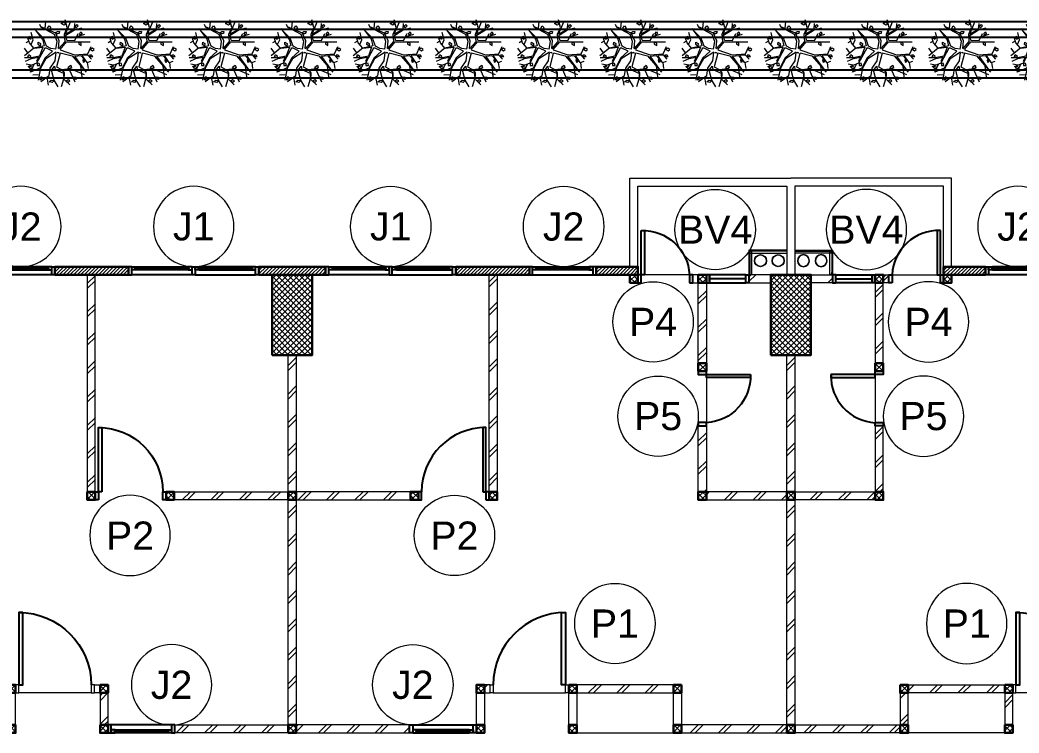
# Model space of a CAD drawing. Header units: millimetres. Extents: x -108 to 351, y -17 to 192.
# Drawn here: x 173.59 to 186.01, y 7.9 to 16.76 of the extents above; entities that cross this region are included whole.
import ezdxf
from ezdxf.enums import TextEntityAlignment as Align

# ---------------------------------------------------------------- set-up
doc = ezdxf.new("R2010")
doc.units = ezdxf.units.MM
for name, color, linetype, lineweight in [('ars', 11, 'Continuous', 0), ('KACA', 151, 'Continuous', 5), ('KOL', 1, 'Continuous', 30), ('KOLOM', 4, 'Continuous', 9), ('lan', 7, 'Continuous', 15), ('NOT', 7, 'Continuous', 20), ('POHON', 62, 'Continuous', 5), ('tem', 5, 'Continuous', 20)]:
    doc.layers.add(name, color=color, linetype=linetype, lineweight=lineweight)
doc.layers.add('Kusen', color=30, linetype='Continuous')
doc.styles.add('ATTR', font='romans.shx', dxfattribs={"width": 0.8, "height": 0.56})
doc.styles.add('S', font='simplex', dxfattribs={"width": 0.75})
doc.styles.get("Standard").update_dxf_attribs({"font": 'arial.ttf'})
pattern_1 = [(225, (18.8672, 56.57964), (0.1767767, -0.1767767), []), (225, (18.8047, 56.57964), (0.1767767, -0.1767767), [])]
pattern_2 = [(225, (18.8672, 56.584), (0.1767767, -0.1767767), []), (225, (18.8047, 56.584), (0.1767767, -0.1767767), [])]
pattern_3 = [(45, (516.94594, -325.874947), (-0.0220970869, 0.0220970869), [])]
pattern_4 = [(225, (31.2672, 56.57964), (0.1767767, -0.1767767), []), (225, (31.2047, 56.57964), (0.1767767, -0.1767767), [])]
pattern_5 = [(225, (31.26737, 56.57964), (0.1767767, -0.1767767), []), (225, (31.20487, 56.57964), (0.1767767, -0.1767767), [])]
pattern_6 = [(225, (31.26737, 56.57964), (0.1767767, -0.1767767), []), (225, (31.20487, 56.57964), (0.1767767, -0.1767767), [])]
pattern_7 = [(225, (31.2672, 56.584), (0.1767767, -0.1767767), []), (225, (31.2047, 56.584), (0.1767767, -0.1767767), [])]
pattern_8 = [(225, (31.27105, 56.584), (0.1767767, -0.1767767), []), (225, (31.20855, 56.584), (0.1767767, -0.1767767), [])]

# ---------------------------------------------------------------- blocks, each defined once
blk = doc.blocks.new('k2')
at = {"layer": 'ars'}
h = blk.add_hatch(dxfattribs=at)
h.set_pattern_fill('_USER', color=256, scale=0.05, angle=45, double=1, pattern_type=0)
h.set_pattern_definition([(45, (0, -5), (-0.03535534, 0.03535534), []), (135, (0, -5), (-0.03535534, -0.03535534), [])])
h.paths.add_polyline_path([(-0.25, -0.5), (0.25, -0.5), (0.25, 0.5), (-0.25, 0.5)])
at = {"layer": 'KOL'}
blk.add_lwpolyline([(-0.25, -0.5), (0.25, -0.5), (0.25, 0.5), (-0.25, 0.5)], close=True, dxfattribs=at)
blk = doc.blocks.new('bola-3')
at = {"layer": 'POHON'}
for p, q in [((-0.799, 1.609), (-0.703, 2.138)), ((-0.045, 2.245), (-0.318, 1.803)), ((0.177, 2.226), (0.328, 1.732)), ((0.387, 1.789), (0.731, 2.125)), ((-1.308, 1.468), (-1.721, 1.485)), ((-1.212, 1.009), (-1.377, 1.803)), ((-1.198, 1.908), (-0.648, 1.503)), ((-0.648, 1.503), (-0.566, 1.009)), ((-0.318, 1.803), (-0.469, 1.238)), ((-0.249, 1.097), (0.301, 1.344)), ((0.37, 1.327), (0.26, 1.203)), ((0.315, 1.344), (0.328, 1.767)), ((0.356, 1.785), (0.37, 1.327)), ((0.686, 1.115), (1.057, 1.926)), ((0.755, 1.044), (1.69, 1.432)), ((1.553, 1.591), (1.47, 0.886)), ((-1.831, 0.815), (-2.161, 0.745)), ((-1.473, 0.674), (-2.065, 0.939)), ((-1.253, 1.009), (-1.872, 1.291)), ((-1.872, 1.274), (-1.625, 0.762)), ((-0.937, -0.313), (-1.473, 0.674)), ((-0.923, 0.357), (-1.253, 1.009)), ((-0.868, 0.392), (-1.212, 1.009)), ((-0.566, 1.009), (-0.236, 0.533)), ((-0.469, 1.238), (-0.442, 1.097)), ((-0.442, 1.097), (-0.277, 0.886)), ((-0.277, 0.886), (-0.249, 1.097)), ((-0.153, 0.921), (0.177, 1.115)), ((0.081, 0.022), (-0.153, 0.921)), ((0.177, 1.115), (0.755, 1.044)), ((0.273, 1.203), (0.686, 1.115)), ((0.879, 0.198), (1.814, 1.274)), ((1.814, 1.256), (1.057, 0.216)), ((1.883, 0.639), (1.938, 1.044)), ((-1.652, -0.313), (-2.285, 0.198)), ((-1.845, 0.339), (-2.271, 0.322)), ((-2.051, 0.004), (-2.271, -0.313)), ((-2.202, 0.551), (-1.817, 0.374)), ((-1.281, 0.216), (-1.845, 0.339)), ((-1.817, 0.374), (-1.35, 0.286)), ((-1.363, 0.339), (-1.473, 0.568)), ((-1.35, 0.286), (-1.363, 0.339)), ((-1.061, -0.366), (-1.281, 0.216)), ((-0.414, -0.102), (-0.923, 0.357)), ((-0.167, -0.049), (-0.868, 0.392)), ((-0.236, 0.533), (-0.167, -0.031)), ((0.081, -0.207), (1.044, 0.128)), ((0.095, 0.004), (0.879, 0.198)), ((1.044, 0.128), (1.924, 0.075)), ((1.057, 0.216), (1.456, 0.18)), ((1.456, 0.18), (1.869, 0.639)), ((1.869, 0.639), (1.553, 0.18)), ((1.553, 0.163), (1.91, 0.128)), ((1.883, 0.639), (2.13, 0.551)), ((1.91, 0.128), (2.158, 0.41)), ((1.924, 0.075), (2.144, -0.419)), ((-1.652, -0.313), (-1.955, -0.666)), ((-1.845, -0.56), (-1.707, -0.86)), ((-0.978, -0.472), (-1.652, -0.313)), ((-1.639, -0.313), (-1.061, -0.366)), ((-1.088, -0.913), (-0.978, -0.472)), ((-0.813, -0.454), (-1.006, -0.966)), ((-0.827, -0.313), (-0.937, -0.313)), ((-0.414, -0.119), (-0.827, -0.313)), ((-0.524, -0.278), (-0.813, -0.454)), ((-0.194, -0.243), (-0.524, -0.278)), ((-0.194, -0.243), (-0.112, -0.754)), ((-0.015, -0.26), (0.411, -0.754)), ((-0.015, -0.278), (0.026, -0.807)), ((0.081, -0.225), (0.507, -0.736)), ((-1.996, -0.772), (-2.189, -0.666)), ((-1.955, -0.666), (-2.051, -0.983)), ((-1.707, -0.86), (-1.831, -1.354)), ((-1.625, -1.618), (-1.102, -0.913)), ((-1.006, -0.966), (-1.625, -1.6)), ((-0.277, -1.213), (-1.185, -1.706)), ((-0.208, -1.301), (-1.185, -1.724)), ((-0.112, -0.754), (-0.277, -1.213)), ((0.026, -0.807), (-0.208, -1.301)), ((0.411, -0.754), (0.37, -1.248)), ((0.37, -1.248), (0.562, -1.671)), ((0.438, -1.248), (0.782, -2.059)), ((0.452, -1.265), (1.03, -1.565)), ((0.521, -0.842), (0.466, -1.177)), ((0.466, -1.177), (1.03, -1.53)), ((0.507, -0.736), (2.075, -0.736)), ((0.521, -0.842), (1.057, -0.825)), ((1.057, -0.825), (1.291, -1.283)), ((1.195, -1.089), (1.731, -1.248)), ((-1.185, -1.724), (-1.253, -1.883)), ((-0.896, -1.618), (-0.854, -2.077)), ((0.562, -1.671), (0.425, -2.182)), ((1.03, -1.53), (1.539, -1.653)), ((1.03, -1.565), (1.057, -1.936))]:
    blk.add_line(p, q, dxfattribs=at)
for points in [[(-1.226, 1.803), (-1.267, 1.662), (-1.143, 1.573), (-1.102, 1.715)], [(-0.435, 1.966), (-0.641, 1.913), (-0.504, 1.807), (-0.311, 1.842)], [(0.49, 1.882), (0.641, 1.953), (0.738, 1.864), (0.614, 1.794)], [(1.155, 1.778), (1.001, 1.734), (1.001, 1.602), (1.155, 1.624)], [(-1.735, 1.009), (-1.886, 1.062), (-1.982, 0.956), (-1.845, 0.903)], [(-1.441, 0.676), (-1.441, 0.831), (-1.269, 0.831), (-1.303, 0.698)], [(0.691, 1.051), (0.622, 0.941), (0.794, 0.809), (0.846, 0.963)], [(-1.9, 0.322), (-2.051, 0.251), (-1.996, 0.11), (-1.872, 0.198)], [(-0.002, 0.022), (-0.07, 0.004), (-0.084, -0.049), (-0.029, -0.031)], [(1.671, 0.412), (1.585, 0.478), (1.62, 0.61), (1.706, 0.588)], [(2.034, 0.163), (2.075, 0.251), (2.254, 0.251), (2.171, 0.145)], [(-1.236, -0.454), (-1.374, -0.543), (-1.36, -0.719), (-1.222, -0.613)], [(1.319, -0.706), (1.319, -0.582), (1.484, -0.494), (1.484, -0.635)], [(2.099, -0.225), (2.237, -0.137), (2.347, -0.225), (2.223, -0.313)], [(-1.872, -0.878), (-1.982, -0.983), (-1.941, -1.107), (-1.831, -1.036)], [(-0.167, -1.261), (-0.167, -1.367), (-0.098, -1.42), (0.04, -1.42), (0.012, -1.279), (-0.07, -1.261)], [(1.43, -1.175), (1.379, -1.285), (1.482, -1.396), (1.534, -1.285)], [(-0.667, -1.528), (-0.753, -1.638), (-0.65, -1.792), (-0.53, -1.66)], [(0.485, -1.924), (0.347, -1.836), (0.158, -1.947), (0.33, -2.035)], [(1.069, -1.748), (1.173, -1.682), (1.293, -1.792), (1.19, -1.858)]]:
    blk.add_lwpolyline(points, close=True, dxfattribs=at)
at = {"layer": 'POHON', "style": 'ATTR', "width": 0.8, "flags": 9}
blk.add_attdef('ESTCODE', (-0.07, 0.004), '', height=0.00000926, dxfattribs=at)
blk = doc.blocks.new('T. J1')
at = {"layer": 'Kusen'}
for p, q in [((-0.019, 0), (-0.769, 0)), ((-0.719, 0.1), (-0.069, 0.1)), ((-0.069, 0.06), (-0.719, 0.06)), ((0.021, 0), (0.771, 0)), ((0.721, 0.1), (0.071, 0.1)), ((0.071, 0.06), (0.721, 0.06))]:
    blk.add_line(p, q, dxfattribs=at)
for points in [[(-0.809, 0), (-0.769, 0), (-0.769, 0.1), (-0.809, 0.1)], [(-0.019, 0), (0.021, 0), (0.021, 0.1), (-0.019, 0.1)], [(0.811, 0), (0.771, 0), (0.771, 0.1), (0.811, 0.1)]]:
    blk.add_lwpolyline(points, close=True, dxfattribs=at)
for points in [[(-0.719, 0.077), (-0.719, 0.06), (-0.769, 0.06), (-0.769, 0.1), (-0.719, 0.1), (-0.719, 0.082), (-0.729, 0.082), (-0.729, 0.077), (-0.719, 0.077)], [(-0.069, 0.077), (-0.069, 0.06), (-0.019, 0.06), (-0.019, 0.1), (-0.069, 0.1), (-0.069, 0.082), (-0.059, 0.082), (-0.059, 0.077), (-0.069, 0.077)], [(0.071, 0.077), (0.071, 0.06), (0.021, 0.06), (0.021, 0.1), (0.071, 0.1), (0.071, 0.082), (0.061, 0.082), (0.061, 0.077), (0.071, 0.077)], [(0.721, 0.077), (0.721, 0.06), (0.771, 0.06), (0.771, 0.1), (0.721, 0.1), (0.721, 0.082), (0.731, 0.082), (0.731, 0.077), (0.721, 0.077)]]:
    blk.add_lwpolyline(points, dxfattribs=at)
at = {"layer": 'Kusen', "color": 141}
for points in [[(-0.729, 0.077), (-0.059, 0.077), (-0.059, 0.082), (-0.729, 0.082)], [(0.731, 0.077), (0.061, 0.077), (0.061, 0.082), (0.731, 0.082)]]:
    blk.add_lwpolyline(points, close=True, dxfattribs=at)
blk = doc.blocks.new('T. J2')
at = {"layer": 'KACA', "color": 141}
blk.add_lwpolyline([(-0.379, 0.077), (0.291, 0.077), (0.291, 0.082), (-0.379, 0.082)], close=True, dxfattribs=at)
at = {"layer": 'Kusen'}
for p, q in [((-0.419, 0), (0.331, 0)), ((-0.369, 0.1), (0.281, 0.1)), ((0.281, 0.06), (-0.369, 0.06))]:
    blk.add_line(p, q, dxfattribs=at)
for points in [[(-0.459, 0), (-0.419, 0), (-0.419, 0.1), (-0.459, 0.1)], [(0.331, 0), (0.371, 0), (0.371, 0.1), (0.331, 0.1)]]:
    blk.add_lwpolyline(points, close=True, dxfattribs=at)
for points in [[(-0.369, 0.077), (-0.369, 0.06), (-0.419, 0.06), (-0.419, 0.1), (-0.369, 0.1), (-0.369, 0.082), (-0.379, 0.082), (-0.379, 0.077), (-0.369, 0.077)], [(0.281, 0.077), (0.281, 0.06), (0.331, 0.06), (0.331, 0.1), (0.281, 0.1), (0.281, 0.082), (0.291, 0.082), (0.291, 0.077), (0.281, 0.077)]]:
    blk.add_lwpolyline(points, dxfattribs=at)
blk = doc.blocks.new('P.80')
at = {"layer": 'Kusen'}
for points in [[(-69.809, -74.837), (-69.769, -74.837), (-69.769, -74.037), (-69.809, -74.037)], [(-70.609, -74.937), (-70.569, -74.937), (-70.569, -74.837), (-70.609, -74.837)], [(-69.769, -74.937), (-69.729, -74.937), (-69.729, -74.837), (-69.769, -74.837)]]:
    blk.add_lwpolyline(points, close=True, dxfattribs=at)
blk.add_arc((-69.769, -74.837), 0.8, 90, 180, dxfattribs=at)
blk = doc.blocks.new('K 10.10')
at = {"layer": 'ars'}
h = blk.add_hatch(dxfattribs=at)
h.set_pattern_fill('_USER', color=256, scale=0.05, angle=45, double=1, pattern_type=0)
h.set_pattern_definition([(45, (0, 0), (-0.035355339, 0.035355339), []), (135, (0, 0), (-0.035355339, -0.035355339), [])])
h.paths.add_polyline_path([(1560.538, 1380.407), (1560.638, 1380.407), (1560.638, 1380.507), (1560.538, 1380.507)])
at = {"layer": 'KOL'}
blk.add_lwpolyline([(1560.538, 1380.407), (1560.638, 1380.407), (1560.638, 1380.507), (1560.538, 1380.507)], close=True, dxfattribs=at)
blk = doc.blocks.new('P-90')
at = {"layer": 'Kusen'}
blk.add_lwpolyline([(374.691, -21.598), (374.741, -21.598), (374.741, -22.498), (374.691, -22.498)], close=True, dxfattribs=at)
at = {"layer": 'Kusen', "lineweight": 9}
for points in [[(373.801, -22.498), (373.841, -22.498), (373.841, -22.598), (373.801, -22.598)], [(374.741, -22.498), (374.781, -22.498), (374.781, -22.598), (374.741, -22.598)]]:
    blk.add_lwpolyline(points, close=True, dxfattribs=at)
at = {"layer": 'Kusen'}
blk.add_arc((374.741, -22.498), 0.9, 90, 180, dxfattribs=at)
blk = doc.blocks.new('P.60')
at = {"layer": 'Kusen'}
for points in [[(1472.835, 997.535), (1472.875, 997.535), (1472.875, 997.435), (1472.835, 997.435)], [(1473.475, 997.535), (1473.515, 997.535), (1473.515, 997.435), (1473.475, 997.435)], [(1472.875, 996.885), (1472.915, 996.885), (1472.915, 997.435), (1472.875, 997.435)]]:
    blk.add_lwpolyline(points, close=True, dxfattribs=at)
blk.add_arc((1472.895, 997.466), 0.581, 268.0266, 356.9943, dxfattribs=at)
blk = doc.blocks.new('BV')
at = {"layer": 'Kusen'}
for points in [[(-0.225, 0.1), (-0.265, 0.1), (-0.265, 0), (-0.225, 0)], [(-0.225, 0.1), (-0.265, 0.1), (-0.265, 0), (-0.225, 0)], [(0.225, 0.1), (-0.225, 0.1), (-0.225, 0), (0.225, 0)], [(0.225, 0.1), (0.265, 0.1), (0.265, 0), (0.225, 0)]]:
    blk.add_lwpolyline(points, close=True, dxfattribs=at)
at = {"layer": 'Kusen', "color": 141}
blk.add_lwpolyline([(0.225, 0.05), (-0.225, 0.05)], dxfattribs=at)
blk = doc.blocks.new('1-typikal-1a')
at = {"layer": 'ars'}
for points in [[(6.15, 0.455), (5.68, 0.455), (5.68, 0.15)], [(6.15, 0.445), (5.69, 0.445), (5.69, 0.15)], [(5.715, 0.445), (5.69, 0.445), (5.69, 0.419), (5.692, 0.419), (5.692, 0.443), (5.715, 0.443), (5.715, 0.445)], [(5.69, 0.419), (6.15, 0.419)], [(5.715, 0.152), (5.715, 0.443)], [(5.715, 0.15), (5.69, 0.15), (5.69, 0.179), (5.692, 0.179), (5.692, 0.152), (5.715, 0.152), (5.715, 0.15)]]:
    blk.add_lwpolyline(points, dxfattribs=at)
for centre, radius in [((5.823, 0.325), 0.075), ((5.823, 0.325), 0.071), ((6.043, 0.325), 0.075), ((6.043, 0.325), 0.071)]:
    blk.add_circle(centre, radius, dxfattribs=at)
at = {"layer": 'KOL'}
for points in [[(2.035, 0.15), (2.95, 0.15), (2.95, 0.25), (2.035, 0.25)], [(3.78, 0.15), (4.3, 0.15), (4.3, 0.25), (3.78, 0.25)]]:
    blk.add_lwpolyline(points, close=True, dxfattribs=at)
at = {"layer": 'lan'}
for p, q in [((4.2, 0.25), (4.2, 1.35)), ((4.2, 1.35), (6.2, 1.35)), ((4.3, 0.25), (4.3, 1.25)), ((4.3, 1.25), (6.15, 1.25)), ((6.15, 1.25), (6.15, 0.15)), ((4.94, 0.15), (4.38, 0.15)), ((5.15, -1.13), (5.15, -1.69)), ((2.5, -5.05), (3.4, -5.05)), ((3.544, -5.55), (4.744, -5.55))]:
    blk.add_line(p, q, dxfattribs=at)
at = {"layer": 'tem', "ltscale": 2}
blk.add_lwpolyline([(2.549, -2.55), (2.449, -2.55), (2.449, 0.15), (2.549, 0.15)], close=True, dxfattribs=at)
at = {"layer": 'tem'}
for points in [[(4.98, 0.05), (5.05, 0.05), (5.05, 0.15), (4.98, 0.15)], [(5.68, 0.05), (5.95, 0.05), (5.95, 0.15), (5.68, 0.15)], [(5.05, -0.95), (5.05, 0.05), (5.15, 0.05), (5.15, -0.95)], [(5.05, -2.55), (5.05, -1.73), (5.15, -1.73), (5.15, -2.55)], [(0.05, -2.65), (1.469, -2.65), (1.469, -2.55), (0.05, -2.55)], [(5.15, -2.65), (6.15, -2.65), (6.15, -2.55), (5.15, -2.55)], [(2.39, -5.05), (2.46, -5.05), (2.46, -4.95), (2.39, -4.95)], [(3.54, -5.05), (4.74, -5.05), (4.74, -4.95), (3.54, -4.95)], [(2.29, -5.45), (2.29, -5.05), (2.39, -5.05), (2.39, -5.45)], [(3.44, -5.45), (3.44, -5.05), (3.54, -5.05), (3.54, -5.45)], [(4.74, -5.45), (4.74, -5.05), (4.84, -5.05), (4.84, -5.45)], [(0.05, -5.55), (1.46, -5.55), (1.46, -5.45), (0.05, -5.45)], [(4.84, -5.55), (6.15, -5.55), (6.15, -5.45), (4.84, -5.45)]]:
    blk.add_lwpolyline(points, close=True, dxfattribs=at)
blk.add_blockref('BV', (5.415, 0.05))
at = {"layer": 'KOLOM', "extrusion": (0, 0, -1), "xscale": -1, "zscale": -1, "rotation": 180}
for p in [(-1564.838, 1380.557), (-1565.688, 1380.557), (-1565.688, 1379.457), (-1562.107, 1377.857), (-1563.087, 1377.857), (-1565.688, 1377.857), (-1562.928, 1375.456), (-1564.078, 1375.456), (-1565.378, 1375.456), (-1562.928, 1374.957), (-1564.078, 1374.957), (-1565.378, 1374.957)]:
    blk.add_blockref('K 10.10', p, dxfattribs=at)
at = {"layer": 'Kusen', "xscale": -1}
for name, p, rotation in [('P.60', (-1468.535, 997.585), 180), ('P.60', (1002.585, 1471.785), 90), ('T. J2', (1.919, -5.45), 180)]:
    blk.add_blockref(name, p, dxfattribs=dict(at, rotation=rotation))
at = {"layer": 'Kusen'}
for name, p in [('T. J1', (1.224, 0.15)), ('T. J2', (3.409, 0.15)), ('P.80', (72.178, 72.287)), ('P-90', (-371.341, 17.547))]:
    blk.add_blockref(name, p, dxfattribs=at)
blk = doc.blocks.new('LANTAI-1')
at = {"layer": 'ars'}
h = blk.add_hatch(dxfattribs=at)
h.set_pattern_fill('ANSI31', color=256, scale=0.25, angle=180, style=0)
h.set_pattern_definition([(45, (504.54594, -325.874947), (-0.0220970869, 0.0220970869), [])])
h.paths.add_polyline_path([(16.832, 14.225), (15.907, 14.225), (15.907, 14.325), (16.832, 14.325)])
h = blk.add_hatch(dxfattribs=at)
h.set_pattern_fill('ANSI31', color=256, scale=0.25, angle=180, style=0)
h.set_pattern_definition([(45, (508.43094, -325.874947), (-0.0220970869, 0.0220970869), [])])
h.paths.add_polyline_path([(19.282, 14.225), (18.452, 14.225), (18.452, 14.325), (19.282, 14.325)])
h = blk.add_hatch(dxfattribs=at)
h.set_pattern_fill('ANSI31', color=256, scale=0.25, angle=180, style=0)
h.set_pattern_definition(pattern_3)
h.paths.add_polyline_path([(20.902, 14.225), (21.827, 14.225), (21.827, 14.325), (20.902, 14.325)])
h = blk.add_hatch(dxfattribs=at)
h.set_pattern_fill('ANSI31', color=256, scale=0.25, angle=180, style=0)
h.set_pattern_definition(pattern_3)
h.paths.add_polyline_path([(22.657, 14.225), (23.167, 14.225), (23.167, 14.325), (22.657, 14.325)])
h = blk.add_hatch(dxfattribs=at)
h.set_pattern_fill('ANSI31', color=256, scale=0.25, angle=180, style=0)
h.set_pattern_definition(pattern_3)
h.paths.add_polyline_path([(27.477, 14.225), (26.967, 14.225), (26.967, 14.325), (27.477, 14.325)])
h = blk.add_hatch(dxfattribs=at)
h.set_pattern_fill('TEMBOK', color=256, scale=0.25)
h.set_pattern_definition([(225, (16.36856, 55.47963), (0.1767767, -0.1767767), []), (225, (16.30606, 55.47963), (0.1767767, -0.1767767), [])])
h.paths.add_polyline_path([(16.319, 11.525), (16.419, 11.525), (16.419, 14.225), (16.319, 14.225)])
h = blk.add_hatch(dxfattribs=at)
h.set_pattern_fill('TEMBOK', color=256, scale=0.25)
h.set_pattern_definition([(225, (28.76856, 55.47963), (0.1767767, -0.1767767), []), (225, (28.70606, 55.47963), (0.1767767, -0.1767767), [])])
h.paths.add_polyline_path([(21.416, 11.525), (21.316, 11.525), (21.316, 14.225), (21.416, 14.225)])
h = blk.add_hatch(dxfattribs=at)
h.set_pattern_fill('TEMBOK', color=256, scale=0.25)
h.set_pattern_definition(pattern_4)
h.paths.add_polyline_path([(24.547, 14.125), (24.817, 14.125), (24.817, 14.225), (24.547, 14.225)])
h = blk.add_hatch(dxfattribs=at)
h.set_pattern_fill('TEMBOK', color=256, scale=0.25)
h.set_pattern_definition(pattern_4)
h.paths.add_polyline_path([(25.587, 14.125), (25.317, 14.125), (25.317, 14.225), (25.587, 14.225)])
h = blk.add_hatch(dxfattribs=at)
h.set_pattern_fill('ANSI32', color=256, scale=0.25, angle=180, style=0, double=1)
h.set_pattern_definition([(45, (26.29048, 1.5), (-0.06629126, 0.06629126), []), (45, (26.33467, 1.5), (-0.06629126, 0.06629126), [])])
h.paths.add_polyline_path([(26.287, 14.125), (26.217, 14.125), (26.217, 14.225), (26.287, 14.225)])
h = blk.add_hatch(dxfattribs=at)
h.set_pattern_fill('TEMBOK', color=256, scale=0.25)
h.set_pattern_definition(pattern_6)
h.paths.add_polyline_path([(23.917, 13.125), (23.917, 14.125), (24.017, 14.125), (24.017, 13.125)])
h = blk.add_hatch(dxfattribs=at)
h.set_pattern_fill('TEMBOK', color=256, scale=0.25)
h.set_pattern_definition(pattern_6)
h.paths.add_polyline_path([(26.217, 13.125), (26.217, 14.125), (26.117, 14.125), (26.117, 13.125)])
h = blk.add_hatch(dxfattribs=at)
h.set_pattern_fill('TEMBOK', color=256, scale=0.25)
h.set_pattern_definition(pattern_1)
h.paths.add_polyline_path([(18.817, 11.525), (18.917, 11.525), (18.917, 13.225), (18.817, 13.225)])
h = blk.add_hatch(dxfattribs=at)
h.set_pattern_fill('TEMBOK', color=256, scale=0.25)
h.set_pattern_definition([(225, (25.0672, 56.57964), (0.1767767, -0.1767767), []), (225, (25.0047, 56.57964), (0.1767767, -0.1767767), [])])
h.paths.add_polyline_path([(25.017, 11.525), (25.117, 11.525), (25.117, 13.225), (25.017, 13.225)])
h = blk.add_hatch(dxfattribs=at)
h.set_pattern_fill('TEMBOK', color=256, scale=0.25)
h.set_pattern_definition(pattern_5)
h.paths.add_polyline_path([(23.917, 11.525), (23.917, 12.345), (24.017, 12.345), (24.017, 11.525)])
h = blk.add_hatch(dxfattribs=at)
h.set_pattern_fill('TEMBOK', color=256, scale=0.25)
h.set_pattern_definition(pattern_5)
h.paths.add_polyline_path([(26.217, 11.525), (26.217, 12.345), (26.117, 12.345), (26.117, 11.525)])
h = blk.add_hatch(dxfattribs=at)
h.set_pattern_fill('TEMBOK', color=256, scale=0.25)
h.set_pattern_definition(pattern_1)
h.paths.add_polyline_path([(18.817, 11.425), (17.399, 11.425), (17.399, 11.525), (18.817, 11.525)])
h = blk.add_hatch(dxfattribs=at)
h.set_pattern_fill('TEMBOK', color=256, scale=0.25)
h.set_pattern_definition(pattern_4)
h.paths.add_polyline_path([(18.917, 11.425), (20.336, 11.425), (20.336, 11.525), (18.917, 11.525)])
h = blk.add_hatch(dxfattribs=at)
h.set_pattern_fill('TEMBOK', color=256, scale=0.25)
h.set_pattern_definition(pattern_4)
h.paths.add_polyline_path([(24.017, 11.425), (25.017, 11.425), (25.017, 11.525), (24.017, 11.525)])
h = blk.add_hatch(dxfattribs=at)
h.set_pattern_fill('TEMBOK', color=256, scale=0.25)
h.set_pattern_definition(pattern_4)
h.paths.add_polyline_path([(26.117, 11.425), (25.117, 11.425), (25.117, 11.525), (26.117, 11.525)])
h = blk.add_hatch(dxfattribs=at)
h.set_pattern_fill('TEMBOK', color=256, scale=0.25)
h.set_pattern_definition([(225, (18.8672, 58.27964), (0.1767767, -0.1767767), []), (225, (18.8047, 58.27964), (0.1767767, -0.1767767), [])])
h.paths.add_polyline_path([(18.817, 8.625), (18.917, 8.625), (18.917, 11.425), (18.817, 11.425)])
h = blk.add_hatch(dxfattribs=at)
h.set_pattern_fill('TEMBOK', color=256, scale=0.25)
h.set_pattern_definition([(225, (25.0672, 58.27964), (0.1767767, -0.1767767), []), (225, (25.0047, 58.27964), (0.1767767, -0.1767767), [])])
h.paths.add_polyline_path([(25.017, 8.625), (25.117, 8.625), (25.117, 11.425), (25.017, 11.425)])
h = blk.add_hatch(dxfattribs=at)
h.set_pattern_fill('TEMBOK', color=256, scale=0.25)
h.set_pattern_definition(pattern_7)
h.paths.add_polyline_path([(21.257, 9.024), (21.327, 9.024), (21.327, 9.124), (21.257, 9.124)])
h = blk.add_hatch(dxfattribs=at)
h.set_pattern_fill('TEMBOK', color=256, scale=0.25)
h.set_pattern_definition(pattern_8)
h.paths.add_polyline_path([(22.407, 9.024), (23.607, 9.024), (23.607, 9.124), (22.407, 9.124)])
h = blk.add_hatch(dxfattribs=at)
h.set_pattern_fill('TEMBOK', color=256, scale=0.25)
h.set_pattern_definition(pattern_8)
h.paths.add_polyline_path([(27.727, 9.024), (26.527, 9.024), (26.527, 9.124), (27.727, 9.124)])
h = blk.add_hatch(dxfattribs=at)
h.set_pattern_fill('TEMBOK', color=256, scale=0.25)
h.set_pattern_definition([(225, (18.87105, 56.584), (0.1767767, -0.1767767), []), (225, (18.80855, 56.584), (0.1767767, -0.1767767), [])])
h.paths.add_polyline_path([(16.577, 8.625), (16.577, 9.024), (16.477, 9.024), (16.477, 8.625)])
h = blk.add_hatch(dxfattribs=at)
h.set_pattern_fill('TEMBOK', color=256, scale=0.25)
h.set_pattern_definition(pattern_7)
h.paths.add_polyline_path([(26.527, 8.625), (26.527, 9.024), (26.427, 9.024), (26.427, 8.625)])
h = blk.add_hatch(dxfattribs=at)
h.set_pattern_fill('TEMBOK', color=256, scale=0.25)
h.set_pattern_definition(pattern_7)
h.paths.add_polyline_path([(27.827, 8.625), (27.827, 9.024), (27.727, 9.024), (27.727, 8.625)])
h = blk.add_hatch(dxfattribs=at)
h.set_pattern_fill('TEMBOK', color=256, scale=0.25)
h.set_pattern_definition(pattern_2)
h.paths.add_polyline_path([(18.817, 8.525), (17.407, 8.525), (17.407, 8.625), (18.817, 8.625)])
h = blk.add_hatch(dxfattribs=at)
h.set_pattern_fill('TEMBOK', color=256, scale=0.25)
h.set_pattern_definition(pattern_2)
h.paths.add_polyline_path([(18.917, 8.525), (20.327, 8.525), (20.327, 8.625), (18.917, 8.625)])
h = blk.add_hatch(dxfattribs=at)
h.set_pattern_fill('TEMBOK', color=256, scale=0.25)
h.set_pattern_definition(pattern_7)
h.paths.add_polyline_path([(23.707, 8.525), (25.017, 8.525), (25.017, 8.625), (23.707, 8.625)])
h = blk.add_hatch(dxfattribs=at)
h.set_pattern_fill('TEMBOK', color=256, scale=0.25)
h.set_pattern_definition(pattern_7)
h.paths.add_polyline_path([(26.427, 8.525), (25.117, 8.525), (25.117, 8.625), (26.427, 8.625)])
for p, q in [((8.467, 17.375), (39.217, 17.375)), ((39.117, 17.275), (8.467, 17.275)), ((39.017, 17.175), (8.567, 17.175)), ((8.567, 16.775), (39.017, 16.775)), ((8.467, 16.675), (39.117, 16.675))]:
    blk.add_line(p, q)
at = {"layer": 'KOL'}
blk.add_lwpolyline([(19.282, 14.225), (18.452, 14.225), (18.452, 14.325), (19.282, 14.325)], close=True, dxfattribs=at)
at = {"layer": 'tem', "ltscale": 2}
for points in [[(18.917, 11.525), (18.817, 11.525), (18.817, 13.225), (18.917, 13.225)], [(25.117, 11.525), (25.017, 11.525), (25.017, 13.225), (25.117, 13.225)], [(18.917, 8.625), (18.817, 8.625), (18.817, 11.425), (18.917, 11.425)], [(25.117, 8.625), (25.017, 8.625), (25.017, 11.425), (25.117, 11.425)]]:
    blk.add_lwpolyline(points, close=True, dxfattribs=at)
at = {"layer": 'KOL'}
for p in [(18.867, 13.725), (25.067, 13.725)]:
    blk.add_blockref('k2', p, dxfattribs=at)
at = {"layer": 'KOLOM', "extrusion": (0, 0, -1), "xscale": -1, "zscale": -1, "rotation": 180}
for p in [(-1579.456, 1391.932), (-1585.656, 1391.932), (-1579.456, 1389.032), (-1585.656, 1389.032)]:
    blk.add_blockref('K 10.10', p, dxfattribs=at)
at = {"layer": 'lan', "xscale": -1}
for p in [(18.867, 14.075), (31.267, 14.075)]:
    blk.add_blockref('1-typikal-1a', p, dxfattribs=at)
at = {"layer": 'lan'}
blk.add_blockref('1-typikal-1a', (18.867, 14.075), dxfattribs=at)
at = {"layer": 'POHON', "linetype": 'ByBlock', "lineweight": -3, "xscale": -0.1875, "yscale": 0.1875, "zscale": 0.1875, "rotation": 180}
for p in [(15.965, 16.985), (16.987, 16.985), (18.01, 16.985), (19.032, 16.985), (20.054, 16.985), (21.076, 16.985), (22.098, 16.985), (23.121, 16.985), (24.143, 16.985), (25.165, 16.985), (26.187, 16.985), (27.21, 16.985), (28.232, 16.985)]:
    blk.add_blockref('bola-3', p, dxfattribs=at)
blk = doc.blocks.new('NAV')
blk.add_circle((0, -0.4), 0.4)
at = {"style": 'S', "width": 0.75, "flags": 4}
blk.add_attdef('AV', text='', height=0.3, dxfattribs=at).set_placement((0, -0.4), align=Align.MIDDLE)

msp = doc.modelspace()

# ---------------------------------------------------------------- block references
at = {"color": 2}
msp.add_blockref('LANTAI-1', (158.10666, -0.62888), dxfattribs=at)
at = {"layer": 'NOT'}
ref = msp.add_blockref('NAV', (173.59886, 13.69575), dxfattribs=dict(at, xscale=-1.25, yscale=1.25, zscale=1.25, rotation=180))
ref.add_attrib('AV', 'J2', dxfattribs={"layer": '0', "height": 0.35, "flags": 4}).set_placement((173.59886, 14.19575), align=Align.MIDDLE)
ref = msp.add_blockref('NAV', (175.74886, 13.69575), dxfattribs=dict(at, xscale=-1.25, yscale=1.25, zscale=1.25, rotation=180))
ref.add_attrib('AV', 'J1', dxfattribs={"layer": '0', "height": 0.35, "flags": 4}).set_placement((175.74886, 14.19575), align=Align.MIDDLE)
ref = msp.add_blockref('NAV', (178.19886, 13.69575), dxfattribs=dict(at, xscale=1.25, yscale=1.25, zscale=1.25, rotation=180))
ref.add_attrib('AV', 'J1', dxfattribs={"layer": '0', "height": 0.35, "flags": 4}).set_placement((178.19886, 14.19575), align=Align.MIDDLE)
ref = msp.add_blockref('NAV', (180.34886, 13.69575), dxfattribs=dict(at, xscale=1.25, yscale=1.25, zscale=1.25, rotation=180))
ref.add_attrib('AV', 'J2', dxfattribs={"layer": '0', "height": 0.35, "flags": 4}).set_placement((180.34886, 14.19575), align=Align.MIDDLE)
ref = msp.add_blockref('NAV', (185.99886, 13.69575), dxfattribs=dict(at, xscale=-1.25, yscale=1.25, zscale=1.25, rotation=180))
ref.add_attrib('AV', 'J2', dxfattribs={"layer": '0', "height": 0.35, "flags": 4}).set_placement((185.99886, 14.19575), align=Align.MIDDLE)
ref = msp.add_blockref('NAV', (182.23372, 13.6579), dxfattribs=dict(at, xscale=1.25, yscale=1.25, zscale=1.25, rotation=180))
ref.add_attrib('AV', 'BV4', dxfattribs={"layer": '0', "height": 0.35, "flags": 4}).set_placement((182.23372, 14.1579), align=Align.MIDDLE)
ref = msp.add_blockref('NAV', (184.11401, 13.6579), dxfattribs=dict(at, xscale=-1.25, yscale=1.25, zscale=1.25, rotation=180))
ref.add_attrib('AV', 'BV4', dxfattribs={"layer": '0', "height": 0.35, "flags": 4}).set_placement((184.11401, 14.1579), align=Align.MIDDLE)
ref = msp.add_blockref('NAV', (181.46113, 12.50989), dxfattribs=dict(at, xscale=1.25, yscale=1.25, zscale=1.25, rotation=180))
ref.add_attrib('AV', 'P4', dxfattribs={"layer": '0', "height": 0.35, "flags": 4}).set_placement((181.46113, 13.00989), align=Align.MIDDLE)
ref = msp.add_blockref('NAV', (184.8866, 12.50989), dxfattribs=dict(at, xscale=-1.25, yscale=1.25, zscale=1.25, rotation=180))
ref.add_attrib('AV', 'P4', dxfattribs={"layer": '0', "height": 0.35, "flags": 4}).set_placement((184.8866, 13.00989), align=Align.MIDDLE)
ref = msp.add_blockref('NAV', (181.52386, 11.33575), dxfattribs=dict(at, xscale=1.25, yscale=1.25, zscale=1.25, rotation=180))
ref.add_attrib('AV', 'P5', dxfattribs={"layer": '0', "height": 0.35, "flags": 4}).set_placement((181.52386, 11.83575), align=Align.MIDDLE)
ref = msp.add_blockref('NAV', (184.82386, 11.33575), dxfattribs=dict(at, xscale=-1.25, yscale=1.25, zscale=1.25, rotation=180))
ref.add_attrib('AV', 'P5', dxfattribs={"layer": '0', "height": 0.35, "flags": 4}).set_placement((184.82386, 11.83575), align=Align.MIDDLE)
ref = msp.add_blockref('NAV', (174.95694, 9.85402), dxfattribs=dict(at, xscale=-1.25, yscale=1.25, zscale=1.25, rotation=180))
ref.add_attrib('AV', 'P2', dxfattribs={"layer": '0', "height": 0.35, "flags": 4}).set_placement((174.95694, 10.35402), align=Align.MIDDLE)
ref = msp.add_blockref('NAV', (178.99079, 9.85402), dxfattribs=dict(at, xscale=1.25, yscale=1.25, zscale=1.25, rotation=180))
ref.add_attrib('AV', 'P2', dxfattribs={"layer": '0', "height": 0.35, "flags": 4}).set_placement((178.99079, 10.35402), align=Align.MIDDLE)
ref = msp.add_blockref('NAV', (180.98642, 8.75721), dxfattribs=dict(at, xscale=1.25, yscale=1.25, zscale=1.25, rotation=180))
ref.add_attrib('AV', 'P1', dxfattribs={"layer": '0', "height": 0.35, "flags": 4}).set_placement((180.98642, 9.25721), align=Align.MIDDLE)
ref = msp.add_blockref('NAV', (185.36131, 8.75721), dxfattribs=dict(at, xscale=-1.25, yscale=1.25, zscale=1.25, rotation=180))
ref.add_attrib('AV', 'P1', dxfattribs={"layer": '0', "height": 0.35, "flags": 4}).set_placement((185.36131, 9.25721), align=Align.MIDDLE)
ref = msp.add_blockref('NAV', (175.47386, 7.99575), dxfattribs=dict(at, xscale=-1.25, yscale=1.25, zscale=1.25, rotation=180))
ref.add_attrib('AV', 'J2', dxfattribs={"layer": '0', "height": 0.35, "flags": 4}).set_placement((175.47386, 8.49575), align=Align.MIDDLE)
ref = msp.add_blockref('NAV', (178.47386, 7.99575), dxfattribs=dict(at, xscale=1.25, yscale=1.25, zscale=1.25, rotation=180))
ref.add_attrib('AV', 'J2', dxfattribs={"layer": '0', "height": 0.35, "flags": 4}).set_placement((178.47386, 8.49575), align=Align.MIDDLE)

doc.saveas('drawing.dxf')
